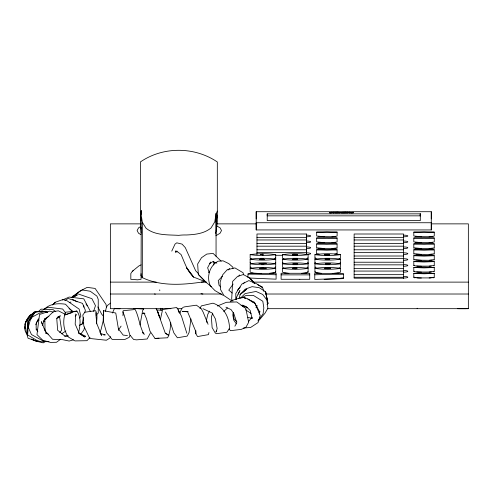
<?xml version="1.0" encoding="UTF-8"?>
<svg xmlns="http://www.w3.org/2000/svg" width="493" height="493" viewBox="0 0 493 493"><rect width="100%" height="100%" fill="white"/><g stroke="black" fill="none" stroke-linecap="round" stroke-linejoin="round"><path stroke-width="0.74" d="M141.053 273.652L141.053 279.321L137.639 279.827L130.824 279.321L130.824 273.523L132.389 271.236L139.032 265.832L141.078 264.883M256.206 229.935L256.206 222.744L431.276 222.744L431.276 229.935L256.206 229.935L256.206 211.713L431.276 211.713L431.276 229.935M256.206 218.91L256.206 211.713M267.218 213.845L267.218 215.848L420.301 215.848L420.301 213.845L267.218 213.845L267.218 220.617L420.301 220.617L420.301 213.845M420.196 215.848L420.196 213.845M431.276 218.91L431.276 211.713M306.43 246.032L306.436 236.794A4.264 0.82 0 0 0 310.701 235.974A4.264 0.82 0 0 0 306.436 235.155L306.406 234.002L256.97 234.002L256.97 254.517M306.412 254.567L306.406 234.002M208.958 332.504L208.422 334.636L197.545 336.565L195.869 333.773L195.912 330.778M232.85 268.734L232.918 267.224L228.832 263.644L223.027 260.809L218.097 261.204C209.445 265.782 206.327 277.128 210.332 285.841L214.985 290.617L223.113 295.319M75.731 314.023L75.176 324.123L79.244 333.428L84.87 337.027L78.43 332.923M27.873 330.433L27.614 334.913L36.784 340.386L41.122 341.76L44.253 341.717M27.965 328.936L28.397 321.467L35.249 312.001L42.873 311.262L44.333 311.718M141.318 212.785L141.473 210.56L141.053 213.944L142.329 222.275L142.329 277.627C161.427 286.84 184.665 284.794 205.07 281.589M170.781 322.853L170.134 329.318L168.791 335.382L167.595 337.779L154.993 338.414L149.971 331.154L146.439 318.496L143.783 312.482M142.329 277.627L141.053 275.34L141.22 219.915L140.369 215.17M96.517 323.864C96.72 319.513 97.848 314.731 95.654 310.713L84.907 312.211L82.836 314.941L83.853 326.181L89.775 338.475L106.389 340.238L110.013 337.958L110.642 336.59M216.107 231.42L217.321 221.961L217.321 161.963C194.495 146.538 163.146 146.322 140.369 161.963L140.369 221.961L141.053 233.263M215.423 220.95L216.107 220.95L216.057 213.512L214.782 221.856L211.035 227.963C204.157 233.67 194.963 234.594 186.391 234.982A50.933 50.28 -90 0 0 178.688 235.352C167.602 234.705 155.283 235.599 146.076 228.29L142.329 222.275M162.191 308.31L161.766 310.054L161.254 310.257L156.682 309.943M190.976 318.909L189.022 332.67L187.198 336.109L177.381 337.779L173.844 332.855L169.463 319.741L165.469 311.97M160.324 319.606L162.635 309.505L176.771 307.521L178.423 310.122L179.39 313M139.987 325.01L142.674 310.479L143.555 309.173M242.309 306.597L242.593 305.173M217.321 215.712L216.107 221.474L216.107 231.765L215.589 232.906M25.248 324.727L26.043 321.165L30.449 315.101L31.805 314.454M84.562 327.019L83.921 329.866L80.458 334.544M216.107 220.605L217.321 215.17M42.669 325.479L43.772 320.592L45.122 318.638L48.918 316.315M105.459 311.366L106.426 307.102L107.56 305.346L110.5 303.146M83.594 317.597L82.017 324.234L79.281 325.294M84.821 312.439L85.351 310.226L82.491 303.386L68.151 298.438L65.033 300.397M213.561 265L214.085 262.898M259.219 314.158L259.756 312.063L254.48 302.455M239.043 298.499L240.257 294.241L246.765 289.095L242.26 292.916M233.651 312.47L232.85 315.2L233.811 320.29L236.406 323.907M78.59 332.399C80.334 325.448 81.339 317.326 76.926 311.101L65.544 312.192C62.556 320.308 63.116 330.076 68.472 337.083L75.01 340.909L86.922 340.694L90.034 337.502M122.979 315.766L123.133 310.738L135.199 309.487C139.063 317.307 139.55 326.286 143.814 333.927L142.637 332.621M93.596 311.354L95.463 305.66L91.908 298.666L77.561 293.736L71.072 297.723M180.007 313.117L181.701 308.328M212.76 313.265L211.368 316.82L212.119 327.568L215.318 333.114L216.593 333.687L226.842 332.276L229.565 328.344C229.196 317.252 224.124 306.837 212.964 303.183L201.347 305.9L199.948 308.575M216.107 214.116L217.321 211.09M99.888 332.331L101.077 329.503L103.16 320.931L103.555 310.707L115.769 313.037L118.64 330.218L118.388 328.837L123.17 335.08L127.465 335.597M130.072 335.326L129.209 337.354L125.031 339.375L112.145 339.418L106.636 332.763L103.518 321.991L103.555 310.707L103.641 317.64M35.73 324.832L37.838 319.926M112.441 313.037L114.561 308.217M171.774 251.11L175.015 244.121L176.784 242.827L182.083 244.121L185.331 247.683L195.666 270.793L198.654 273.806M71.768 297.76L72.422 296.441L82.103 289.952L90.256 291.24L96.924 296.114L98.236 299.343L98.261 313.024L96.129 315.082M238.057 294.148L239.937 290.574L236.227 297.932L236.375 299.374M150.42 332.96L147.16 338.993L136.567 339.85L133.609 339.504L129.85 334.975L124.199 315.119L122.806 311.81M234.859 326.2L236.806 322.712L233.892 313.77L231.094 309.629L225.936 307.157M38.725 318.829L36.248 323.118L36.143 328.307L37.85 331.74M209.624 311.108L207.818 314.238L206.585 319.624L206.894 322.502M79.737 318.053L80.877 316.179L79.12 309.105L67.048 300.785L62.987 299.553L55.167 302.271L53.33 304.261M216.754 330.748L215.952 332.048L217.142 328.671L215.496 319.076L212.132 313L202.999 308.717M118.53 329.842L121.105 326.113M255.941 307.521L257.235 305.697M233.14 284.079L228.783 290.155L232.246 293.052M238.803 276.172L239.672 274.958M267.04 304.692L267.921 303.46L265.622 291.813L259.207 287.678L252.096 286.661L245.107 289.225L240.005 294.82M258.646 319.889L263.096 313.831L263.829 307.823L262.812 301.248L253.334 295.375L245.736 295.59L241.773 297.84M59.77 332.559L61.656 330.174L59.641 317.313L56.775 318.25M248.299 321.763L252.065 317.104L252.096 318.607L250.228 310.541L246.093 306.424L241.071 305.37M237.324 290.315L240.27 287.074M243.215 283.832L244.694 282.212M52.622 305.044L55.167 302.271M222.343 276.228L218.226 280.665L219.077 285.355L220.704 286.914M228.012 270.121L229.553 268.457M175.563 252.687L177.055 251.147M259.022 312.654L260.051 311.607M240.393 298.259L245.058 293.6L256.009 291.462L262.707 294.444L266.978 300.12L267.865 308.291L264.938 313.277L259.614 319.655L257.857 320.925M208.576 272.481L209.599 271.489M250.586 263.244L250.148 262.824L250.586 262.405M251.861 268.217L250.148 267.403L250.586 266.984M275.285 263.244L275.723 262.824L275.285 262.405M250.148 267.403L250.148 263.792C258.498 262.566 267.372 262.566 275.723 263.792L275.723 267.403L274.009 268.217M282.976 263.244L282.538 262.824L282.976 262.405M261.154 273.584L253.895 273.134L250.586 272.407L250.148 271.988L250.148 268.371C258.498 267.144 267.372 267.144 275.723 268.371L275.723 271.988L275.285 272.407L269.326 273.393M284.251 259.053L282.538 258.24L282.538 254.634C290.888 253.408 299.762 253.408 308.113 254.634L308.113 258.24L306.399 259.053M307.675 263.244L308.113 262.824L307.675 262.405M316.642 259.053L314.928 258.24L315.366 257.821M284.251 268.217L282.538 267.403L282.538 263.792C290.888 262.566 299.762 262.566 308.113 263.792L308.113 267.403L306.399 268.217M315.366 262.405L314.928 262.824L315.366 263.244M288.935 273.393L282.976 272.407L282.538 271.988L282.538 268.371C290.888 267.144 299.762 267.144 308.113 268.371L308.113 271.988L307.675 272.407L301.716 273.393M316.642 268.217L314.928 267.403L315.366 266.984M321.319 273.393L315.366 272.407L314.928 271.988L315.366 271.569M340.065 263.244L340.497 262.824L340.497 259.213C332.153 257.987 323.272 257.987 314.928 259.213L314.928 263.619M40.765 311.761L41.757 310.812L47.784 312.42M75.213 316.044L76.742 314.596M44.388 309.154C49.966 303.571 58.112 303.121 65.495 304.218L72.761 311.94M223.736 311.447L227.433 308.057M38.072 311.798L41.141 309.129L53.152 309.684L55.58 311.471M32.261 314.251L35.527 311.422L40.124 311.835M75.293 294.857L79.348 291.425L87.15 287.376L95.112 288.423L106.013 304.421L106.426 307.102M60.608 339.252L56.485 342.278L50.422 342.401L42.768 340.207L36.969 334.655L39.532 314.485L49.694 311.095L53.25 312.192M61.557 333.823L65.877 330.969M45.713 341.341L43.236 342.881L37.832 341.563L28.033 338.216L26.431 332.479L24.989 323.778L27.941 318.188L34.19 311.94L37.092 311.946M431.258 266.121L418.914 266.134L415.168 265.838L413.8 265.431L414.151 265.222M431.258 272.013L418.914 272.025L415.168 271.729L413.8 271.323L414.151 271.113M431.258 277.91L418.914 277.916L414.151 277.423L413.8 277.214L414.151 277.004M140.739 226.527L138.558 227.834L137.116 230.539L138.558 233.244L140.961 234.68M215.848 235.765L220.063 233.244L221.499 230.539L220.063 227.834L216.526 225.825M33.826 313.067L29.839 315.347C25.266 320.666 22.179 328.905 27.429 334.79M72.57 297.501L77.235 295.048L71.935 297.63M230.225 301.587L233.651 299.898L240.036 297.982L243.813 297.532L247.27 298.511L254.271 302.936L251.005 301.248M251.861 259.053L250.148 258.24L250.148 254.634C258.498 253.408 267.372 253.408 275.723 254.634L275.723 259.041M250.148 262.824L250.148 259.213C258.498 257.987 267.372 257.987 275.723 259.213L275.723 263.619M275.723 254.634C267.372 255.855 258.498 255.855 250.148 254.634M275.723 259.213C267.372 260.433 258.498 260.433 250.148 259.213M282.538 262.824L282.538 259.213C290.888 257.987 299.762 257.987 308.113 259.213L308.113 263.619M275.723 263.792C267.372 265.018 258.498 265.018 250.148 263.792M275.723 268.371C267.372 269.597 258.498 269.597 250.148 268.371M308.113 254.634C299.762 255.855 290.888 255.855 282.538 254.634M314.928 258.24L314.928 254.634C323.272 253.408 332.153 253.408 340.497 254.634L340.497 258.24L338.783 259.053M308.113 259.213C299.762 260.433 290.888 260.433 282.538 259.213M308.113 263.792C299.762 265.018 290.888 265.018 282.538 263.792M314.928 267.403L314.928 263.792C323.272 262.566 332.153 262.566 340.497 263.792L340.497 267.403L338.783 268.217M308.113 268.371C299.762 269.597 290.888 269.597 282.538 268.371M340.497 254.634C332.153 255.855 323.272 255.855 314.928 254.634M314.928 271.988L314.928 268.371C323.272 267.144 332.153 267.144 340.497 268.371L340.497 271.988L340.065 272.407L332.257 273.541M340.497 259.213C332.153 260.433 323.272 260.433 314.928 259.213M340.497 263.792C332.153 265.018 323.272 265.018 314.928 263.792M340.497 268.371C332.153 269.597 323.272 269.597 314.928 268.371M328.018 268.5L327.574 268.716L330.378 268.5M43.661 309.382L48.135 307.244L62.697 309.037L65.735 313.215M326.557 268.426L328.554 268.241L325.183 268.716L326.163 268.241L324.758 268.167L330.378 268.167L328.948 268.426M62.364 300.034L69.168 297.051L83.779 298.838L90.484 311.514M57.663 316.987L60.38 315.84L56.744 318.33L57.644 330.285L64.94 336.097L68.385 335.862M217.358 306.005L226.392 302.301L236.745 301.944L245.81 308.452L248.651 322.305L245.847 327.395L241.176 329.398L230.404 330.692L229.048 328.923M343.559 277.762L338.358 278.613L314.774 279.426L314.774 273.134L343.559 273.966L343.559 278.594L324.141 279.34M182.515 307.515L184.573 306.856L196.374 305.185L201.273 308.673L203.184 312.217L208.077 324.308M71.941 312.679L64.829 314.941L73.734 311.699L76.926 311.101L74.788 311.779M274.009 259.053L275.723 258.24L275.285 257.821M324.246 236.769L316.666 235.974L316.666 232.135L326.896 231.722L337.12 232.135L337.12 235.974L336.774 236.184L332.011 236.732L318.034 236.578M324.234 242.661L316.654 241.866L316.654 238.027L326.884 237.62L337.113 238.027L337.113 241.866L336.762 242.075L331.999 242.624L318.028 242.47M337.12 232.135L326.896 232.542L316.666 232.135M324.228 248.552L316.648 247.757L316.648 243.918L326.871 243.511L337.101 243.918L337.101 247.757L336.75 247.967L331.986 248.515L318.016 248.361M337.113 238.027L326.884 238.433L316.654 238.027M319.088 254.166L316.635 253.649L316.635 249.809L326.865 249.403L337.089 249.809L337.089 253.649L334.636 254.166M337.101 243.918L326.871 244.325L316.648 243.918M336.75 248.262L337.101 248.158M337.089 249.809L326.865 250.216L316.635 249.809M336.744 254.16L337.089 254.049M421.379 236.769L413.8 235.974L413.8 232.135L424.029 231.722L434.259 232.135L434.259 235.974L433.908 236.184L429.144 236.732L415.168 236.578M421.379 242.661L413.8 241.866L413.8 238.027L424.029 237.62L434.259 238.027L434.259 241.866L433.908 242.075L429.144 242.624L415.168 242.47M434.259 232.135L424.029 232.542L413.8 232.135M421.379 248.552L413.8 247.757L413.8 243.918L424.029 243.511L434.259 243.918L434.259 247.757L433.908 247.967L429.144 248.515L415.168 248.361M434.259 238.027L424.029 238.433L413.8 238.027M421.379 254.443L413.8 253.649L413.8 249.809L424.029 249.403L434.259 249.809L434.259 253.649L433.908 253.858L429.144 254.406L415.71 254.283M434.259 243.918L424.029 244.325L413.8 243.918M433.908 248.262L434.259 248.158M421.379 260.341L413.8 259.54L413.8 255.701L424.029 255.294L434.259 255.701L434.259 259.54L433.908 259.749L429.144 260.298L415.71 260.175M434.259 249.809L424.029 250.216L413.8 249.809M433.908 254.16L434.259 254.049M413.8 265.431L413.8 261.592L414.151 261.487L424.029 261.185L434.259 261.592L434.259 265.431L429.144 266.189M434.259 255.701L424.029 256.113L413.8 255.701M433.908 260.051L434.259 259.94M413.8 271.323L413.8 267.483L414.151 267.379L424.029 267.077L434.259 267.483L434.259 271.323L429.144 272.081M434.259 261.592L424.029 262.005L413.8 261.592M433.908 265.943L434.259 265.832M413.8 277.214L413.8 273.375L414.151 273.27L426.673 272.98L434.259 273.375L434.259 277.214L429.144 277.972M434.259 267.483L424.029 267.896L413.8 267.483M433.908 271.834L434.259 271.729M434.259 273.375L424.029 273.788L413.8 273.375M434.259 277.621L432.885 277.824M73.414 339.819L69.168 341.051L62.734 339.695L52.548 339.27L45.036 330.748L44.857 319.815L53.386 311.675L58.322 310.806L65.514 314.442M69.476 302.382L70.98 302.067M343.559 273.966L314.774 274.798M247.973 277.596L247.973 273.979L249.261 273.763L276.092 273.19L276.092 279.18L249.261 278.015M80.575 324.443L82.017 324.234L80.519 324.431M82.337 323.161L83.755 322.97M154.445 293.988L155.35 294.155M103.813 335.024L105.28 334.883L100.48 333.588L101.57 335.376L96.807 323.642L95.685 312.654M271.976 273.362L274.009 273.19M304.366 273.362L306.399 273.19M336.756 273.362L338.106 273.245M64.608 336.146L67.553 335.93M243.474 328.005L250.567 327.494L258.085 322.564L260.218 315.354L254.413 302.215L247.788 299.288M38.331 341.396L35.539 341.076L31.447 339.055M335.751 236.578L332.011 236.732M432.885 236.578L429.144 236.732M335.739 242.47L331.999 242.624M432.343 242.501L429.144 242.624M335.733 248.361L331.986 248.515M432.343 248.392L429.144 248.515M432.343 254.283L429.144 254.406M432.343 260.175L429.144 260.298M154.993 338.414L158.98 338.216M175.508 251.239L176.981 251.19M327.512 254.899L328.751 254.745L326.619 254.616L328.412 254.413L328.067 254.333L324.887 254.413L329.361 254.419L328.326 254.567C334.211 255.325 318.626 254.499 327.192 254.973M45.757 333.391L47.273 333.348M466.002 308.673L457.43 308.673M142.329 277.824L141.053 275.34M431.424 223.865L468.35 223.865L468.35 308.673L458.632 308.673M309.727 274.866L281.102 274.866M48.98 341.667L44.432 341.674L31.435 334.556L28.261 327.297L30.246 320.234L32.137 317.122L39.243 313.301L45.362 311.219L47.42 312.161M215.423 221.819L216.107 221.819M141.078 223.865L110.364 223.865L110.364 308.673L170.892 308.673M216.803 223.865L256.804 223.865M256.97 237.349L306.406 237.349L306.436 238.501M354.134 237.349L403.57 237.349M256.97 239.968L306.436 239.968M354.134 239.968L403.57 239.968M256.97 243.567L306.43 243.567M354.134 243.567L403.57 243.567M256.97 246.186L306.424 246.186M354.134 246.186L403.57 246.186M256.97 249.785L306.418 249.785M354.134 249.785L403.57 249.785M256.97 252.404L306.418 252.404M354.134 252.404L403.57 252.404M275.223 255.282L282.828 255.282M354.134 256.009L403.57 256.009M354.134 258.622L403.57 258.622M262.646 259.312L260.286 259.312L262.646 258.979L262.646 259.571L263.57 259.571L263.57 258.837L259.373 259.312L262.646 259.392M263.57 259.312L264.587 259.312L263.57 259.392M354.134 262.227L403.57 262.227M354.134 264.846L403.57 264.846M325.781 268.426L324.758 268.426M354.134 268.445L403.57 268.445M354.134 271.064L403.57 271.064M354.134 274.663L403.57 274.663M354.134 277.282L403.57 277.282M403.57 278.194L354.134 278.194L354.134 234.002L403.57 234.002L403.57 278.514M110.364 282.119L156.244 282.119M201.36 282.119L205.963 282.119M252.897 282.119L468.35 282.119M110.364 294.013L221.375 294.013M265.998 294.013L468.35 294.013M177.036 308.673L182.416 308.673M267.416 308.673L468.35 308.673M144.899 313.523L142.73 313.511L144.665 313.634M276.092 274.767L247.973 273.979M188.184 311.41L182.237 311.336L187.599 311.822L195.499 330.797L195.869 333.773M84.18 336.288L85.665 336.306L78.455 332.75M421.379 266.232L416.795 266.121M421.379 272.124L416.795 272.013M421.379 278.015L416.795 277.91M115.35 308.673L120.082 308.778M256.545 273.492L259.626 273.572M133.788 308.39L143.709 309.068M316.642 273.19L318.675 273.362M284.929 273.245L286.285 273.362M251.861 273.19L253.895 273.362M414.151 277.725L415.168 277.824M202.906 294.013L200.978 293.717M37.437 320.24L38.922 320.456M43.366 321.097L44.845 321.313M247.924 317.43L251.43 318.151M257.845 284.818L262.51 287.339L263.909 291.437M44.604 318.644L45.991 319.045M413.8 248.158L414.151 248.262M413.8 254.049L414.151 254.16M413.8 259.94L414.151 260.051M316.648 248.158L316.993 248.262M316.635 254.049L316.981 254.16M48.24 334.069L46.126 333.28L41.363 321.683L42.453 324.844M247.535 307.694L244.972 306.72L243.936 305.814M206.117 281.971L193.607 277.091C187.069 271.045 184.622 262.442 181.079 254.579L178.158 252.188L175.354 251.054M216.821 263.133L212.902 261.53L209.63 263.712L210.64 262.054L207.639 267.724L209.242 272.728M245.797 298.413L243.813 297.532L245.773 298.548M260.514 286.415L262.51 287.339L256.619 283.795L248.873 280.591L241.853 284.079L235.777 293.483L235.864 299.553M254.117 283.019L249.969 278.169L243.351 274.533L237.614 276.37L232.665 281.361L231.679 299.288L232.961 301.198M72.446 299.22L77.093 301.87M165.26 333.305L168.791 335.382L165.167 332.88L157.483 311.348L159.701 317.486L157.809 311.662L156.108 308.717M245.496 309.789L251.091 313.456M231.932 300.909L223.914 295.535L220.494 289.453L220.118 281.99L222.639 274.866L227.224 269.702L234.927 267.909L243.061 272.74L243.628 274.854M69.032 308.513L72.483 311.046M211.528 286.766L206.783 282.914L198.309 274.428L197.662 263.995L201.495 257.716L206.795 254.074L213.105 253.402L221.141 261.154M161.254 310.257L160.73 309.82L160.478 308.273M32.341 339.239L33.487 340.176M236.85 321.683L234.089 319.045L232.992 313.228M340.065 262.405L340.497 262.824M307.675 257.821L308.113 258.24M307.675 266.984L308.113 267.403M307.675 271.569L308.113 271.988M275.285 266.984L275.723 267.403M275.285 271.569L275.723 271.988M142.791 332.72L144.437 334.328M198.309 274.428L204.583 280.844M36.02 329.151L37.474 330.754M44.216 328.923L45.227 330.045M103.678 316.5L101.731 314.238L97.83 306.892M249.969 278.169L254.37 283.333M250.647 278.798L254.456 283.358M190.101 272.456L186.594 267.828L193.607 277.091L190.982 273.615M85.992 303.99L87.292 305.839M242.846 305.093L243.98 307.108M141.053 213.944L141.22 214.27L140.369 211.09M213.487 261.709L214.098 263.04M179.132 312.519L178.152 309.881L181.492 316.192L186.835 333.231M24.767 326.865L25.069 328.56M140.369 215.712L141.22 220.574L141.201 219.712M215.737 232.302L216.057 234.169M159.72 289.847L159.8 290.722M83.724 305.654L83.847 307.182M417.207 308.23L417.207 308.673M306.418 251.923L306.418 246.938A4.264 0.82 0 0 1 310.676 247.757A4.264 0.82 0 0 1 306.418 248.577M306.406 254.838L306.406 252.829A4.264 0.82 0 0 1 310.67 253.649A4.264 0.82 0 0 1 306.406 254.468M216.057 213.512L216.057 256.28M141.053 227.483L141.053 229.005M403.57 252.829A4.264 0.82 0 0 1 407.834 253.649A4.264 0.82 0 0 1 403.57 254.468M403.57 264.618A4.264 0.82 0 0 1 407.834 265.431A4.264 0.82 0 0 1 403.57 266.251M403.57 246.938A4.264 0.82 0 0 1 407.834 247.757A4.264 0.82 0 0 1 403.57 248.577M403.57 235.155A4.264 0.82 0 0 1 407.834 235.974A4.264 0.82 0 0 1 403.57 236.794M306.43 241.046A4.264 0.82 0 0 1 310.689 241.866A4.264 0.82 0 0 1 306.43 242.685M403.57 241.046A4.264 0.82 0 0 1 407.834 241.866A4.264 0.82 0 0 1 403.57 242.685M403.57 276.4A4.264 0.82 0 0 1 407.834 277.214A4.264 0.82 0 0 1 403.57 278.034M403.57 270.509A4.264 0.82 0 0 1 407.834 271.323A4.264 0.82 0 0 1 403.57 272.142M403.57 258.72A4.264 0.82 0 0 1 407.834 259.54A4.264 0.82 0 0 1 403.57 260.359M132.389 271.236A47.79 9.176 0 0 1 133.443 270.583M27.811 328.837L27.614 334.913L27.429 320.29L35.249 312.001L28.397 321.467L27.811 328.837M296.484 268.365L293.471 268.365L296.484 268.365M325.078 259.065C332.208 259.996 330.618 258.184 325.078 259.065M332.362 212.754L329.398 212.766A2.163 0.413 0 0 0 330.372 212.853L331.382 212.785L329.33 212.465L332.214 212.286L330.335 212.421L332.362 212.754M353.512 212.754L350.541 212.766A2.163 0.413 0 0 0 351.521 212.853L352.526 212.785L350.48 212.465L353.358 212.286L351.478 212.421L353.512 212.754M292.589 268.247C297.328 269.911 300.04 267.021 292.589 268.247M330.255 263.743L325.435 263.958L329.041 263.958A4.622 0.45 0 0 0 329.336 263.798L325.294 263.638L330.255 263.743M292.559 254.906L297.519 254.936L293.822 254.85L297.513 254.406L293.446 254.252L292.713 254.413L296.558 254.4L292.559 254.906M329.065 259.275L326.095 259.275L329.065 259.275M296.632 259.312L292.614 259.361L297.618 259.306L293.846 259.108L297.261 258.825L293.514 258.825L292.78 259.207L296.632 259.312M326.28 263.601L329.225 263.632L326.28 263.601M296.817 263.915L293.742 263.915L296.817 263.915M297.76 263.915L292.793 263.909L294.229 263.724C290.408 263.299 300.101 263.28 296.342 263.724L297.76 263.915M263.669 268.013L263.435 268.26L266.331 268.303L263.773 268.358L265.542 268.549L264.303 268.636L259.534 268.303L263.669 268.013M261.9 264.045C277.158 262.43 247.239 264.008 264.445 263.502L261.9 264.045M296.503 263.576L294.044 263.576L296.503 263.576M341.606 212.495L340.909 212.81L339.554 212.495L339.554 212.982L338.648 212.982L338.648 212.249L340.608 212.612L342.561 212.249L342.561 212.982L341.606 212.982L341.606 212.495M262.627 254.228L260.446 254.499L262.294 254.394L262.294 254.967L263.225 254.967L263.225 254.228L262.627 254.228M299.824 279.297L281.102 279.278L281.102 273.288L309.727 273.288L309.727 279.278L299.824 279.297M334.217 212.249L333.25 212.249L333.25 212.982L334.217 212.982L334.217 212.249M337.995 212.249L335.406 212.249L335.406 212.982C342.37 212.465 332.898 213.031 337.995 212.249M345.95 212.249L343.356 212.249L343.356 212.982C350.32 212.465 340.848 213.031 345.95 212.249M347.781 212.249L346.597 212.249L346.597 212.982L347.479 212.982L347.479 212.471L349.882 212.982L349.882 212.249L349.007 212.249L349.007 212.668L347.781 212.249M267.921 303.46L265.622 291.813L267.921 303.46"/></g></svg>
